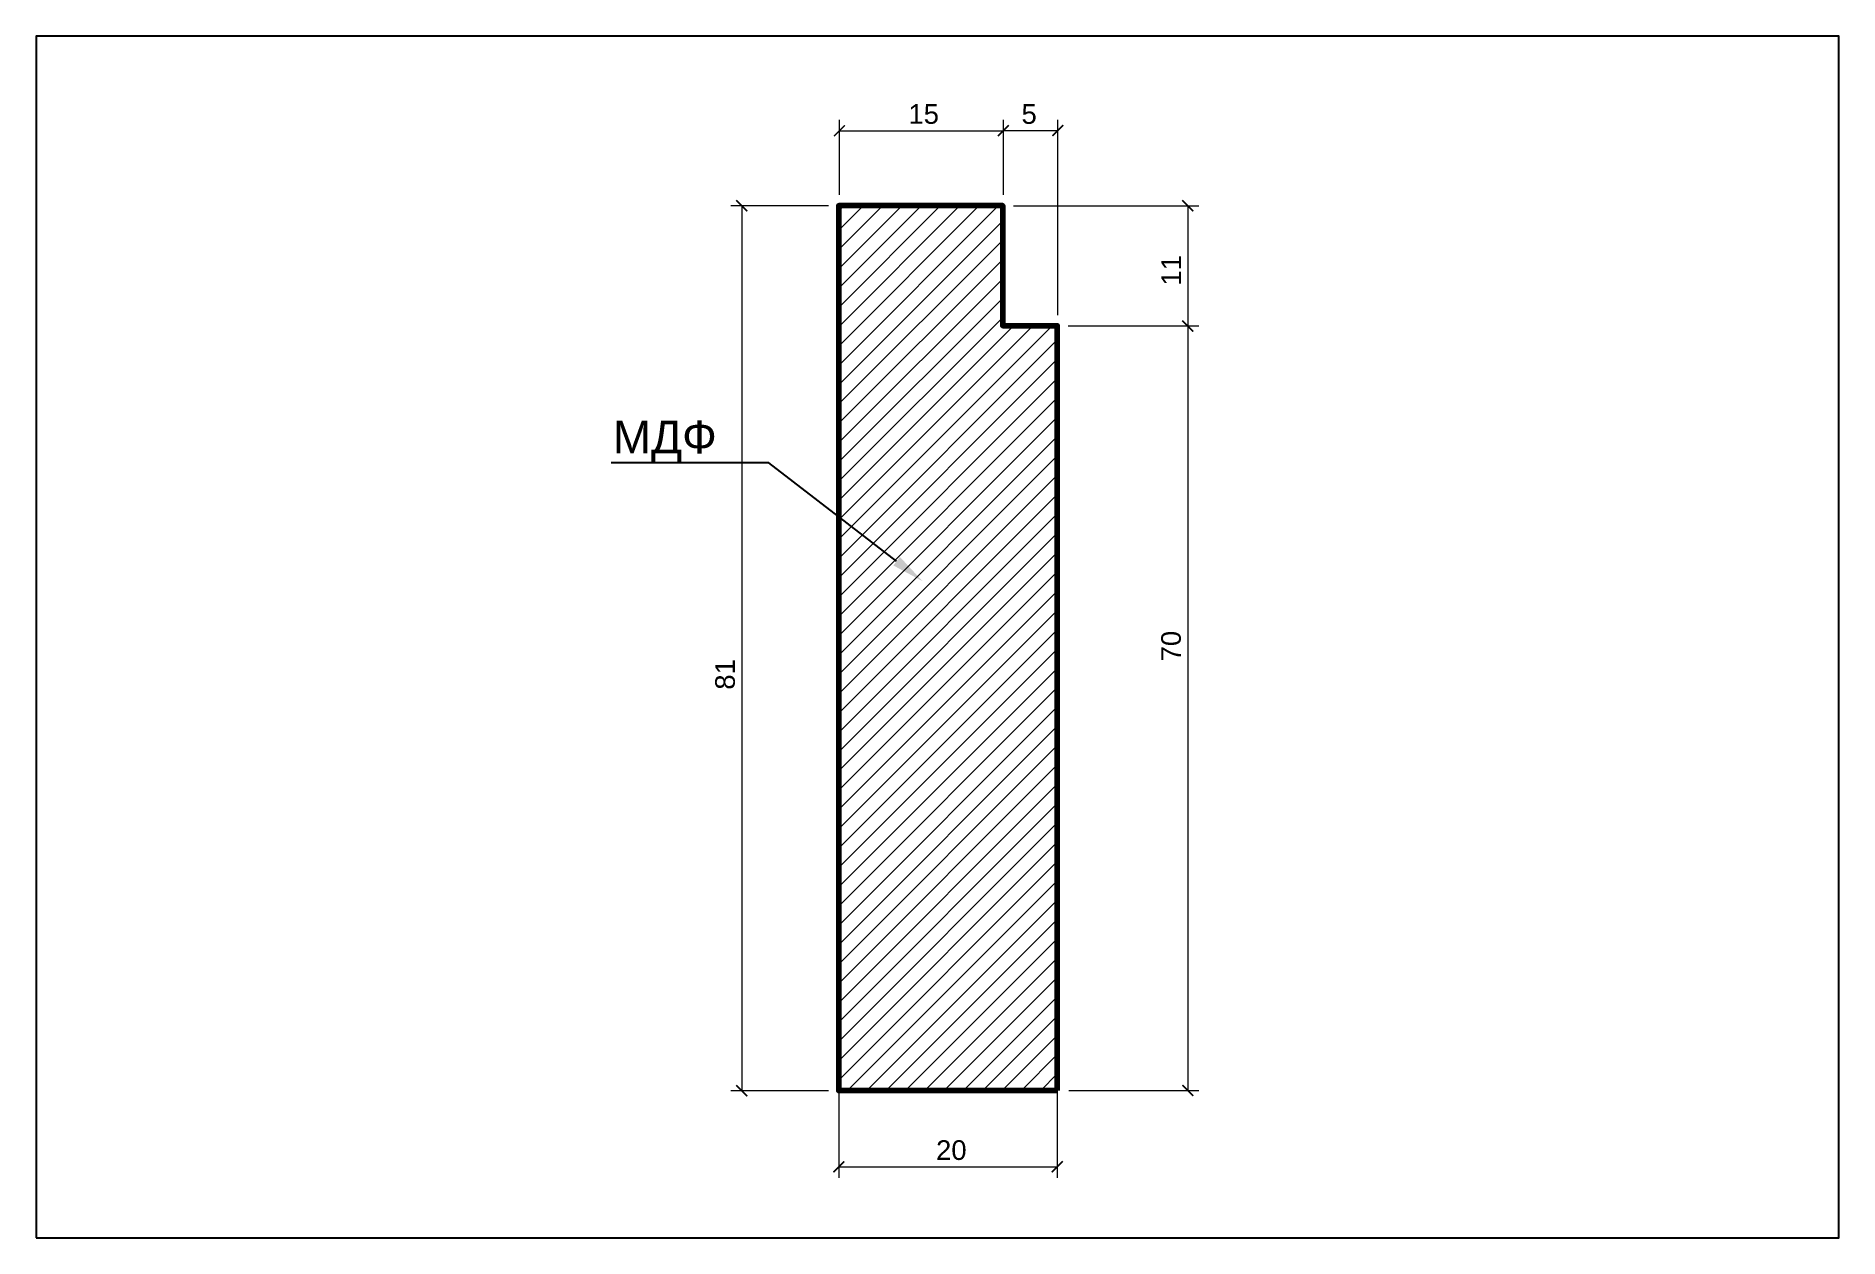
# Model space of a CAD drawing. Header units: inches. Extents: x 6 to 171, y -1218 to -1108.
import ezdxf
from ezdxf import colors
from ezdxf.entities.mleader import LeaderData, LeaderLine
from ezdxf.math import Vec2, Vec3

# ---------------------------------------------------------------- set-up
doc = ezdxf.new("R2010")
doc.units = ezdxf.units.IN
doc.header["$MEASUREMENT"] = 0
doc.layers.add('Outside panel', color=7, linetype='Continuous', lineweight=18, true_color=0x7f5e57)
doc.layers.add('линия 50', color=1, linetype='Continuous', lineweight=140)
doc.layers.add('размеры в модели', color=7, linetype='Continuous')
doc.styles.get("Standard").update_dxf_attribs({"font": 'arial.ttf'})
doc.dimstyles.new('M_1', dxfattribs={"dimtxt": 1.8, "dimasz": 1, "dimexe": 1, "dimexo": 1, "dimgap": 0.6, "dimtad": 1, "dimdec": 0, "dimdsep": 46, "dimtxsty": 'Standard', "dimblk": 'ARCHTICK', "dimcen": -5, "dimclrd": 7, "dimclre": 7, "dimclrt": 7, "dimadec": 0, "dimazin": 0, "dimtfac": 1, "dimtdec": 0, "dimtmove": 0, "dimatfit": 3, "dimfxl": 1, "dimtolj": 1, "dimtzin": 0, "dimlwd": 5, "dimlwe": 5, "dimarcsym": 0})

# ---------------------------------------------------------------- blocks, each defined once
blk = doc.blocks.new('_ArchTick')
at = {"color": 0, "linetype": 'ByBlock', "const_width": 0.15}
blk.add_lwpolyline([(-0.5, -0.5), (0.5, 0.5)], dxfattribs=at)
blk = doc.blocks.new('*D6')
at = {"layer": 'Defpoints', "color": 0, "ltscale": 1000, "transparency": 16777216}
for p in [(94.73, -1123.72), (99.73, -1134.72), (111.67, -1134.72)]:
    blk.add_point(p, dxfattribs=at)
at = {"layer": 'размеры в модели', "color": 7, "lineweight": 5, "ltscale": 1000, "transparency": 16777216}
for p, q in [((95.73, -1123.72), (112.67, -1123.72)), ((111.67, -1123.72), (111.67, -1134.72)), ((100.73, -1134.72), (112.67, -1134.72))]:
    blk.add_line(p, q, dxfattribs=at)
for p, rotation in [((111.67, -1123.72), 90), ((111.67, -1134.72), 270)]:
    blk.add_blockref('_ArchTick', p, dxfattribs=dict(at, rotation=rotation))
at = {"layer": 'размеры в модели', "color": 7, "ltscale": 1000, "transparency": 16777216, "insert": (110.16, -1129.63), "char_height": 1.8, "attachment_point": 5, "rotation": 90}
blk.add_mtext('\\A1;11', dxfattribs=at)
blk = doc.blocks.new('*D5')
at = {"layer": 'Defpoints', "color": 0, "ltscale": 1000, "transparency": 16777216}
for p in [(99.78, -1134.72), (99.78, -1204.7), (111.67, -1204.7)]:
    blk.add_point(p, dxfattribs=at)
at = {"layer": 'размеры в модели', "color": 7, "lineweight": 5, "ltscale": 1000, "transparency": 16777216}
for p, q in [((100.78, -1134.72), (112.67, -1134.72)), ((111.67, -1134.72), (111.67, -1204.7)), ((100.78, -1204.7), (112.67, -1204.7))]:
    blk.add_line(p, q, dxfattribs=at)
for p, rotation in [((111.67, -1134.72), 90), ((111.67, -1204.7), 270)]:
    blk.add_blockref('_ArchTick', p, dxfattribs=dict(at, rotation=rotation))
at = {"layer": 'размеры в модели', "color": 7, "ltscale": 1000, "transparency": 16777216, "insert": (110.15, -1164.02), "char_height": 1.8, "attachment_point": 5, "rotation": 90}
blk.add_mtext('\\A1;70', dxfattribs=at)
blk = doc.blocks.new('*D4')
at = {"layer": 'Defpoints', "color": 0, "ltscale": 1000, "transparency": 16777216}
for p in [(99.78, -1116.84), (94.79, -1123.72), (99.78, -1134.72)]:
    blk.add_point(p, dxfattribs=at)
at = {"layer": 'размеры в модели', "color": 7, "lineweight": 5, "ltscale": 1000, "transparency": 16777216}
for p, q in [((94.79, -1122.72), (94.79, -1115.84)), ((94.79, -1116.84), (99.78, -1116.84)), ((99.78, -1133.72), (99.78, -1115.84))]:
    blk.add_line(p, q, dxfattribs=at)
at = {"layer": 'размеры в модели', "color": 7, "lineweight": 5, "ltscale": 1000, "transparency": 16777216, "rotation": 180}
blk.add_blockref('_ArchTick', (94.79, -1116.84), dxfattribs=at)
at = {"layer": 'размеры в модели', "color": 7, "lineweight": 5, "ltscale": 1000, "transparency": 16777216}
blk.add_blockref('_ArchTick', (99.78, -1116.84), dxfattribs=at)
at = {"layer": 'размеры в модели', "color": 7, "ltscale": 1000, "transparency": 16777216, "insert": (97.15, -1115.33), "char_height": 1.8, "attachment_point": 5}
blk.add_mtext('\\A1;5', dxfattribs=at)
blk = doc.blocks.new('*D3')
at = {"layer": 'Defpoints', "color": 0, "ltscale": 1000, "transparency": 16777216}
for p in [(94.79, -1116.85), (79.79, -1123.72), (94.79, -1123.72)]:
    blk.add_point(p, dxfattribs=at)
at = {"layer": 'размеры в модели', "color": 7, "lineweight": 5, "ltscale": 1000, "transparency": 16777216}
for p, q in [((79.79, -1122.72), (79.79, -1115.85)), ((79.79, -1116.85), (94.79, -1116.85)), ((94.79, -1122.72), (94.79, -1115.85))]:
    blk.add_line(p, q, dxfattribs=at)
at = {"layer": 'размеры в модели', "color": 7, "lineweight": 5, "ltscale": 1000, "transparency": 16777216, "rotation": 180}
blk.add_blockref('_ArchTick', (79.79, -1116.85), dxfattribs=at)
at = {"layer": 'размеры в модели', "color": 7, "lineweight": 5, "ltscale": 1000, "transparency": 16777216}
blk.add_blockref('_ArchTick', (94.79, -1116.85), dxfattribs=at)
at = {"layer": 'размеры в модели', "color": 7, "ltscale": 1000, "transparency": 16777216, "insert": (87.5, -1115.33), "char_height": 1.8, "attachment_point": 5}
blk.add_mtext('\\A1;15', dxfattribs=at)
blk = doc.blocks.new('*D2')
at = {"layer": 'Defpoints', "color": 0, "ltscale": 1000, "transparency": 16777216}
for p in [(79.73, -1123.7), (99.73, -1134.7), (99.73, -1211.67)]:
    blk.add_point(p, dxfattribs=at)
at = {"layer": 'размеры в модели', "color": 7, "lineweight": 5, "ltscale": 1000, "transparency": 16777216}
for p, q in [((79.73, -1124.7), (79.73, -1212.67)), ((99.73, -1135.7), (99.73, -1212.67)), ((79.73, -1211.67), (99.73, -1211.67))]:
    blk.add_line(p, q, dxfattribs=at)
at = {"layer": 'размеры в модели', "color": 7, "lineweight": 5, "ltscale": 1000, "transparency": 16777216, "rotation": 180}
blk.add_blockref('_ArchTick', (79.73, -1211.67), dxfattribs=at)
at = {"layer": 'размеры в модели', "color": 7, "lineweight": 5, "ltscale": 1000, "transparency": 16777216}
blk.add_blockref('_ArchTick', (99.73, -1211.67), dxfattribs=at)
at = {"layer": 'размеры в модели', "color": 7, "ltscale": 1000, "transparency": 16777216, "insert": (90.03, -1210.16), "char_height": 1.8, "attachment_point": 5}
blk.add_mtext('\\A1;20', dxfattribs=at)
blk = doc.blocks.new('*D1')
at = {"layer": 'Defpoints', "color": 0, "ltscale": 1000, "transparency": 16777216}
for p in [(79.79, -1123.72), (70.85, -1204.72), (79.79, -1204.72)]:
    blk.add_point(p, dxfattribs=at)
at = {"layer": 'размеры в модели', "color": 7, "lineweight": 5, "ltscale": 1000, "transparency": 16777216}
for p, q in [((78.79, -1123.72), (69.85, -1123.72)), ((70.85, -1123.72), (70.85, -1204.72)), ((78.79, -1204.72), (69.85, -1204.72))]:
    blk.add_line(p, q, dxfattribs=at)
for p, rotation in [((70.85, -1123.72), 90), ((70.85, -1204.72), 270)]:
    blk.add_blockref('_ArchTick', p, dxfattribs=dict(at, rotation=rotation))
at = {"layer": 'размеры в модели', "color": 7, "ltscale": 1000, "transparency": 16777216, "insert": (69.33, -1166.61), "char_height": 1.8, "attachment_point": 5, "rotation": 90}
blk.add_mtext('\\A1;81', dxfattribs=at)

msp = doc.modelspace()

# ---------------------------------------------------------------- hatches: boundary and pattern name
at = {"layer": 'Outside panel', "ltscale": 1000}
h = msp.add_hatch(dxfattribs=at)
h.set_pattern_fill('ANSI31', color=5, scale=10)
h.set_pattern_definition([(45, (-314486.4452, 90319.7485), (-0.8838834765, 0.8838834765), [])])
h.paths.add_polyline_path([(94.73, -1123.7), (79.73, -1123.7), (79.73, -1204.7), (99.73, -1204.7), (99.73, -1134.7), (94.73, -1134.7)])

# ---------------------------------------------------------------- linework, layer by layer
at = {"color": 6, "ltscale": 1000}
msp.add_lwpolyline([(6.26, -1218.19), (171.26, -1218.19), (171.26, -1108.19), (6.26, -1108.19)], close=True, dxfattribs=at)
at = {"layer": 'линия 50', "color": 7}
msp.add_lwpolyline([(99.73, -1204.7), (79.73, -1204.7), (79.73, -1123.7), (94.73, -1123.7), (94.73, -1134.7), (99.73, -1134.7), (99.73, -1204.7)], dxfattribs=at)

# ---------------------------------------------------------------- dimensions: what is measured, and where the dimension line sits
at = {"layer": 'размеры в модели', "color": 5, "ltscale": 1000}
for base, p1, p2, picture, middle in [((94.79, -1116.85), (79.79, -1123.72), (94.79, -1123.72), '*D3', (87.5, -1116.85)), ((99.78, -1116.84), (94.79, -1123.72), (99.78, -1134.72), '*D4', (97.15, -1116.84)), ((99.73, -1211.67), (79.73, -1123.7), (99.73, -1134.7), '*D2', (90.03, -1211.67))]:
    dim = msp.add_linear_dim(base=base, p1=p1, p2=p2, dimstyle='M_1', dxfattribs=at)
    dim.commit()
    dim.dimension.update_dxf_attribs({"geometry": picture, "text_midpoint": middle, "dimtype": 128})
for base, p1, p2, picture, middle in [((70.85, -1204.72), (79.79, -1123.72), (79.79, -1204.72), '*D1', (70.85, -1166.61)), ((111.67, -1134.72), (94.73, -1123.72), (99.73, -1134.72), '*D6', (111.67, -1129.63)), ((111.67, -1204.7), (99.78, -1134.72), (99.78, -1204.7), '*D5', (111.67, -1164.02))]:
    dim = msp.add_linear_dim(base=base, p1=p1, p2=p2, angle=90, dimstyle='M_1', dxfattribs=at)
    dim.commit()
    dim.dimension.update_dxf_attribs({"geometry": picture, "text_midpoint": middle, "dimtype": 128})

# ---------------------------------------------------------------- leaders
at = {"layer": 'размеры в модели', "color": 7, "ltscale": 1000}
ml = msp.add_multileader_mtext('Standard', dxfattribs=at)
ml.set_content('\\A1;МДФ', color=7)
ml.set_leader_properties()
ml.build(insert=Vec2(0, 0))
ml.multileader.update_dxf_attribs({"text_right_attachment_type": 6, "dogleg_length": 0.36, "arrow_head_size": 3})
ctx = ml.context
ctx.base_point, ctx.char_height, ctx.arrow_head_size, ctx.landing_gap_size, ctx.plane_origin = Vec3(59.45, -1145.39), 3, 3, 0.09, Vec3(57.33, -1162.24)
ctx.right_attachment, ctx.text_align_type = 6, 2
notes = []
notes.append((ctx, [(0, (1, 1, 0), (73.34, -1147.24), (-1, 0), 4.68, [(1, [(87.4, -1158.08)], 0, [])])]))
ctx.mtext.insert, ctx.mtext.alignment, ctx.mtext.flow_direction = Vec3(68.57, -1143.39), 3, 5
for ctx, leaders in notes:
    for number, flags, end, landing, length, lines in leaders:
        leader = LeaderData()
        leader.index, (leader.has_last_leader_line, leader.has_dogleg_vector, leader.attachment_direction) = number, flags
        leader.last_leader_point, leader.dogleg_vector, leader.dogleg_length = Vec3(end), Vec3(landing), length
        for number, points, colour, breaks in lines:
            line = LeaderLine()
            line.index, line.vertices, line.color, line.breaks = number, Vec3.list(points), colors.encode_raw_color(colour), breaks
            leader.lines.append(line)
        ctx.leaders.append(leader)

doc.saveas('drawing.dxf')
